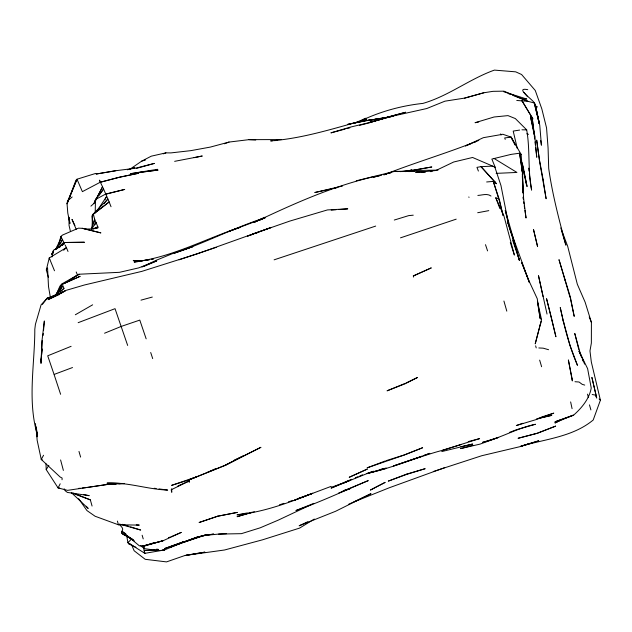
<?xml version="1.0" encoding="UTF-8"?>
<svg xmlns="http://www.w3.org/2000/svg" width="632" height="632" viewBox="0 0 632 632"><rect width="100%" height="100%" fill="white"/><g stroke="black" fill="none" stroke-linecap="round" stroke-linejoin="round"><path stroke-width="0.95" d="M560.758 227.962L567.67 246.243L577.324 284.234L585.137 302.207L591.41 322.399L591.362 343.058L589.972 350.918L591.323 362.01L600.4 400.19L593.203 420.003C572.789 436.933 545.44 439.011 520.887 446.255L530.082 443.332M95.203 212.85L95.487 199.491L103.585 189.023L99.39 180.144L100.733 182.158L119.409 177.276L138.732 173.223L119.653 177.15L100.385 182.166L82.35 191.662M62.054 479.759L62.11 478.037L60.143 477.018L41.246 459.424L37.13 440.196L36.522 430.842M41.412 357.57L41.001 363.376L41.973 340.846L44.351 320.961L43.521 330.623M41.396 357.728L41.112 361.646L41.191 359.924M41.112 361.646L42.178 340.585M91.877 229.424L92.738 214.659L109.162 201.94L103.585 189.023L99.208 195.217M41.617 354.671L42.036 348.864L41.601 354.797M43.11 335.45L43.276 333.522M133.036 539.744L122.9 534.222L121.597 532.966L122.719 529.189L122.197 527.673L119.33 524.197M136.394 168.42L154.358 163.411L135.572 168.207L115.719 170.727L96.143 174.053L95.63 173.445L77.001 179.212L67.316 202.043L67.063 203.828L67.798 213.118L69.931 223.483L68.896 217.163L69.07 225.474L70.397 231.217M540.336 325.101L541.513 319.61L537.445 301.385M93.726 223.918L94.634 219.162L93.346 214.074M51.935 256.979L53.507 250.272L64.48 243.636L60.854 236.431L62.568 235.033L78.447 228.168L82.286 228.302L100.772 232.876L82.286 228.302M48.459 277.503L46.318 269.975L49.241 257.951L66.407 247.602L65.175 245.066M540.605 323.308L535.233 343.816L541.063 321.459M58.855 244.023L60.854 236.431M560.916 419.774L555.014 422.705L573.358 415.129L554.991 421.813L573.469 415.279C581.574 408.106 589.285 398.997 591.236 388.048L587.61 368.646L578.928 350.965L581.535 357.183M60.601 239.994L61.43 237.269L55.6 249.522M91.45 229.471L94.634 219.162L97.81 226.746L96.246 227.828M53.507 250.272L51.753 254.269L53.096 252.958M75.974 180.144L67.063 203.828L77.001 179.212L82.128 191.093M56.359 294.425L59.85 286.272L61.644 284.045L79 274.233L119.488 272.321L138.685 267.889L156.72 260.913L143.638 266.507M93.963 203.409L102.534 186.811L93.963 203.409L90.913 206.143M59.44 289.661L61.96 284.408L80.011 276.35L61.96 284.408L55.426 295.421M94.745 224.929L96.032 222.409L91.838 228.76M104.888 199.767L106.666 196.347L96.72 211.499M48.846 465.318L46.215 469.608L58.073 487.904L67.537 490.361L106.69 484.554L86.979 487.493M46.318 269.975L47.558 267.85L48.49 286.478L50.434 297.775M43.561 455.245L41.246 459.424L42.605 460.096M60.19 483.788L58.073 487.904L59.677 488.038M59.448 244.774L62.568 239.749L55.174 249.687M67.316 202.043L68.746 199.854L72.151 196.994M57.473 293.769L62.845 285.862L63.982 288.334L60.609 291.818M97.565 197.54L94.832 201.418L95.487 199.491L105.647 194.071L124.725 189.426L106.658 193.985M51.753 254.269L53.459 251.978M61.249 293.272L47.013 298.423L61.075 293.288M42.368 304.427L47.21 298.162L41.104 304.822L35.431 324.263L34.807 329.304C34.823 364.538 27.176 400.467 37.422 434.998L36.119 426.474M55.656 295.112L62.845 285.862M104.169 203.551L107.882 199.041L92.541 214.746L91.901 216.263L92.627 223.878M58.444 247.736L63.8 242.506L84.293 242.246L63.8 242.506L55.75 249.624M63.658 250.233L66.407 247.602L68.019 251.465M131.875 538.622L127.917 542.691L129.015 544.01L135.967 547.296M92.738 214.659L109.162 201.94L111.027 206.719M53.815 296.084L63.982 288.334M59.037 247.641L60.593 246.496M62.141 245.35L64.48 243.636M281.358 139.577L248.929 139.656L229.037 142.066L210.33 147.09L190.832 150.645L170.893 152.905L165.908 152.865L151.293 156.167L141.726 161.113L130.081 169.115M64.97 282.923L66.621 281.904M69.101 280.363L70.745 279.344M72.396 278.325L79 274.233L68.999 280.442M314.294 519.046L299.639 528.083L262.509 539.823L224.565 549.99L185.01 555.465L166.524 561.895L145.186 559.304L134.134 550.749L131.488 544.428M559.083 420.493L555.054 422.958L560.939 419.94M75.342 314.76L92.651 304.814M61.818 292.861L65.175 290.981L47.013 298.423M361.67 120.538L365.881 118.231L355.058 122.916M363.147 119.748C381.981 111.05 402.315 105.599 422.95 103.395C448.554 96.009 469.544 78.992 494.406 70.105L515.712 71.843L521.597 74.513L535.272 90.487L541.822 108.894L546.554 127.917L548.078 148.038L548.71 168.46C552.376 194.435 559.107 219.849 565.885 245.161L561.564 230.68M243.075 456.012L225.537 465.294L188.842 479.972L189.324 482.208L188.605 481.26L188.992 479.672L195.999 477.042L171.596 485.368L188.842 479.972L225.221 465.207L260.826 447.353L225.221 465.207M92.959 229.305L97.81 226.746M133.115 168.562L134.806 167.67L127.364 169.779M405.618 383.205L387.053 390.821L405.325 383.687L417.586 377.43L406.471 382.795M254.491 222.29C293.477 203.883 333.246 185.832 375.463 176.296M258.788 220.268L264.927 217.313L254.214 222.33M347.181 481.26L343.69 482.943L347.513 481.126M353.809 501.895L370.992 493.655L335.6 511.28L299.141 525.792L307.942 521.669M141.963 267.052L156.215 260.281L174.306 252.895L192.863 246.654L174.219 253.203C205.321 242.917 234.377 227.56 265.574 217.534L259.515 220.276M234.203 460.159L242.838 456.17M367.524 473.376C393.144 467.759 417.167 456.952 442.487 450.308L479.617 438.608L468.217 441.594M348.477 504.352L352.956 502.306M59.511 294.457L48.008 299.655L65.594 290.515L84.419 284.993L141.892 271.357L197.445 253.788L271.365 227.394L247.428 236.139L251.994 234.598M207.027 472.562L215.868 468.557M413.415 275.931L431.293 267.881L413.336 275.915L413.652 276.871L413.336 275.915M177.916 485.976L188.605 481.26L171.201 489.784L171.762 492.273L171.683 488.733M348.153 480.786L331.144 488.133L367.777 473.273L386.523 468.367M171.272 536.663L181.305 532.389L163.53 540.55L144.673 545.985M341.32 491.799L368.266 480.604C344.203 490.74 320.645 501.966 295.934 510.514L313.907 503.341L278.23 520.144L260.147 527.831L241.424 533.661L218.625 534.087L201.008 535.77M471.725 143.369L465.46 145.953L483.346 137.681L502.89 134.268L511.13 137.152L515.159 144.704M473.518 142.627L476.196 141.521M348.935 480.423L351.653 479.301M355.287 477.8L358.012 476.686M359.821 475.936L362.547 474.814M353.865 501.927L389.391 487.722L444.667 467.672M104.556 333.214L121.241 326.42L139.791 320.1L146.158 338.839M478.811 140.407C447.614 153.055 415.2 162.44 383.908 174.819M78.155 322.683L115.032 308.669L127.656 345.435M71.116 346.32L47.708 355.808L54.068 374.452L72.522 367.54M95.622 228.626L98.173 227.646L90.273 228.974L85.099 229.045M338.665 493.031L350.025 488.686L344.353 490.266M509.471 432.383L516.549 429.681L535.415 424.277C516.984 428.101 500.789 438.11 482.493 442.384L498.672 437.384L480.051 444.106L460.594 448.617L472.902 445.244M385.409 460.894L367.081 467.862L404.393 454.985L422.626 447.733L404.109 454.993L386.35 460.602M312.761 493.237L294.425 500.196L331.121 486.371M163.277 153.853L165.908 152.865M224.447 143.78L229.037 142.066M371.624 471.922L367.034 473.644L386.105 467.996M168.499 537.69L170.348 537.003M429.76 453.302L423.322 455.688L429.713 453.46M169.431 547.241L172.188 546.222M174.029 545.55L197.958 536.797L172.797 546.009M331.176 487.375L349.338 480.755M297.364 498.79L312.508 493.355C288.137 503.009 263.252 512.157 237.016 514.859L247.428 512.915M264.84 217.914L228.12 231.675L239.963 227.473M522.79 423.282L516.32 425.541L535.336 419.83L553.758 413.146L541.166 417.159M360.358 121.7L366.615 119.535C334.905 128.067 303.629 138.4 270.646 140.889L272.574 140.762M388.364 173.531L391.137 172.576L388.419 173.389M400.498 237.845L456.193 219.154M216.247 247.341L179.077 259.807M182.308 542.501L200.597 536.268L195.912 537.706M203.939 535.375L213.711 534.064L201.403 536.078L207.012 534.648L182.94 542.446L200.478 536.394L169.25 547.533L182.569 542.414L164.581 549.927L144.878 553.34L127.917 542.691L126.605 535.162M239.828 227.37C204.784 239.125 171.47 257.429 134.324 261.917L149.357 259.72L133.984 261.759L137.902 261.688M274.114 259.831L375.685 226.082M279.439 504.834L283.926 503.341M288.421 501.855L292.908 500.37M154.587 542.501L144.341 545.882L139.38 545.843L121.842 531.188L125.839 533.811M433.276 471.535L481.726 455.735L520.041 446.65L538.748 440.788L520.887 446.255M442.487 450.308L461.218 444.533M394.281 220.039L408.746 215.607L413.249 215.18M368.93 122.916L387.7 117.236L426.734 108.538L444.928 101.175L464.868 98.063L483.772 92.786L493.007 91.332L503.933 91.166L527.902 101.302L534.277 102.977L535.304 104.327L539.286 123.611L534.277 102.977C533.645 100.188 513.682 86.924 527.744 89.665M383.877 174.74L386.602 173.934M252.105 512.22L237.063 516.699L254.348 511.73M188.462 554.635L186.661 555.173L204.879 552.147L185.31 555.481M141.726 161.113L145.423 160.038M464.591 98.11L483.772 92.786M207.012 534.648L201.711 536.141M405.618 171.643L411.993 169.905L406.139 171.272M140.991 300.145L152.296 297.056M257.508 232.695L252.808 233.974L289.819 221.082L327.431 209.927L347.782 208.844L339.021 209.532M345.151 129.094L330.907 132.87L349.97 127.206L369.127 122.655L387.7 117.236L368.559 122.679L387.527 117.568L368.14 120.412L393.507 116.28M347.047 128.588L349.899 127.83M370.889 471.954L373.741 471.211M380.401 469.481L383.253 468.739M144.957 545.479L163.024 540.771L144.009 545.724L144.428 548.647L152.612 549.816L158.632 549.461L156.704 549.121M359.418 125.373L367.982 123.169M425.557 171.762L419.901 171.944L415.145 171.193L394.502 171.414L356.282 180.784M398.042 171.588L394.502 171.414M510.688 154.477L491.862 159.074L495.362 167.709M441.76 451.572L472.665 444.043L460.831 446.761M381.728 175.151L373.425 177.181L379.232 175.791M342.591 185.982L314.815 192.515L331.215 188.984M384.019 174.645L386.895 173.958M505.229 210.44L508.586 224.249L500.971 185.571L494.817 167.03L472.586 157.479L453.713 161.997L435.906 170.498L415.738 172.528L419.585 172.315M536.513 418.969L551.783 415.358L538.567 418.266M334.107 188.36L336.998 187.712M194.103 157.66L202.272 156.009L174.645 161.334M478.732 121.976L475.035 122.711L494.082 116.991L507.994 115.617L515.341 118.571L526.685 129.876C530.248 149.831 527.673 170.166 531.607 190.121L529.347 173.942M367.247 120.546L347.829 124.322L367.476 120.349L385.473 118.058M477.697 212.723L488.789 210.638M96.404 173.974L115.719 170.727M137.974 172.536L158.079 170.055L130.603 173.666L157.526 169.305M368.18 120.388L390.631 116.809M519.654 130.074L513.2 131.085L517.324 148.623M511.241 154.366L519.591 153.213L521.131 154.382L522.648 174.503L523.012 193.029L522.356 176.304M477.855 195.43C482.105 195.241 487.193 193.131 490.985 196.039M521.131 154.382L511.13 137.152L504.676 137.934L505.221 139.372M110.663 483.804L106.871 484.254L116.707 483.812M408.793 170.98L431.806 166.966L412.546 170.379L400.119 171.627M78.423 488.425L80.319 488.22M82.223 488.015L86.031 487.596M401.77 171.596L414.039 170.506L438.039 170.111M486.648 181.969L493.292 181.4L495.488 182.348L496.31 183.762L480.992 166.65L476.955 167.362L478.4 171.059M331.231 210.132L336.098 209.753M496.144 173.365L516.937 172.449L494.129 158.506M274.501 140.628L277.393 140.438M421.512 172.212L425.36 171.999M226.493 533.716L218.625 534.087M408.778 171.596L414.608 171.327L394.234 171.485M118.674 483.717L124.575 483.456L118.784 483.678M115.869 483.796L107.132 484.159L124.393 483.63M430.274 171.604L432.162 171.541M154.856 550.164L144.167 550.425L143.448 547.691M162.637 549.974L164.581 549.927L160.338 550.575L144.167 550.425L144.878 553.34L144.151 551.776M516.755 100.472L527.902 101.302L512.765 95.321M78.652 498.656L86.939 510.569L95.084 516.241L118.445 524.797L139.261 525.105L136.338 524.9M521.953 129.797L526.685 129.876M124.385 483.519L107.061 483.117C127.64 482.034 147.256 489.287 167.685 490.092L159.043 488.915M141.963 260.834L133.241 260.447L141.884 260.945M538.812 347.956L543.172 348.169L548.584 349.717M248.929 139.656L255.739 139.996M574.97 381.712L579.062 382.012L582.198 384.343L584.726 385.086M523.833 98.718L526.764 99.042L503.862 91.798M129.015 544.01L130.871 544.231M154.248 488.26L156.167 488.52M592.192 394.51L595.399 395.111L596.719 398.057L591.884 377.367L596.363 396.477M83.582 494.532L89.199 495.67L67.371 492.423L65.049 490.614L64.211 488.836M119.653 524.126L140.667 530.051L130.619 526.891M526.796 133.802L528.518 134.34M122.395 524.307L128.786 526.314M499.873 208.584L495.796 197.792L498.253 198.653M71.282 492.786L90.352 499.88L92.067 506.042M494.817 167.03L492.439 166.145L480.992 166.65L495.488 182.348M508.31 93.56L510.98 94.61M122.9 534.222L124.441 534.83M73.462 493.11L90.352 499.88M535.304 104.327L535.517 105.955L537.516 106.966M131.187 538.504L125.207 535.13L133.384 540.131M121.597 532.966L130.729 538.164M142.39 545.621L144.025 546.625M533.376 130.674L530.446 116.446L532.144 117.56L532.902 118.998L521.787 100.449L532.144 117.56L534.743 137.31L533.771 132.57M129.995 537.698L134.553 541.158M140.628 545.764L144.428 548.647M537.532 302.317L540.123 318.386L541.513 319.61M72.08 493.308L88.18 508.452L86.252 506.272M599.112 398.934L600.4 400.19M523.928 92.446L527.586 96.712M511.13 137.152L513.287 141.497M514.14 143.235L515.001 144.973M74.924 225.498L71.985 219.391L76.203 229.305M520.942 161.587L522.151 164.217L527.064 186.574L522.948 165.647L521.242 161.065M495.796 197.792L503.862 215.678L514.377 255.067L510.308 242.498M582.277 358.96L583.399 361.623M76.203 271.989L77.546 275.236M589.206 316.964L591.41 322.399M468.833 196.947L469.015 197.405M584.624 364.135L579.971 352.308L574.764 333.443L578.738 349.354M500.694 133.881L501.121 135.019M54.494 270.773L49.241 257.951L49.691 259.547M510.395 230.119L529.363 282.472L521.763 262.73L528.992 280.9L537.255 298.723L540.123 318.386M518.832 258.638L519.354 260.155L514.077 241.321M512.607 240.12L519.354 260.155L514.179 242.98M485.494 244.679L487.58 250.904M54.162 374.737L60.617 394.297M150.7 352.514L152.699 358.597M570.175 297.791L558.988 259.665L570.356 297.064L574.212 316.387L570.459 298.723M513.895 242.064L507.899 222.788L515.033 244.387L505.379 210.527M499.28 200.676L493.292 181.4L499.438 199.941L503.025 215.228M539.657 360.129L541.624 366.726M503.917 301.03L506.801 311.142M78.976 451.446L80.62 457.094M142.153 535.241L143.211 538.899M60.593 459.946L63.374 470.413M589.466 404.867L590.904 409.923M535.628 345.822L536.212 347.9M117.41 521.084L118.445 524.797M564.376 278.467L564.795 280.023M587.523 394.131L588.424 397.615M570.633 401.913L572.078 408.667M563.183 320.519L570.032 345.514L577.458 365.32C569.416 346.834 564.455 327.242 560.252 307.579L563.689 322.826M499.564 201.6L503.001 215.378M534.277 102.977L539.286 123.611L535.517 105.955L535.968 108.846M547.028 314.057L538.496 275.686L543.046 296.471M530.446 116.446L534.751 135.611L536.758 157.265L535.667 147.667M535.517 105.955L539.752 125.144L541.411 145.21L540.731 140.454M521.842 162.629L526.527 185.058L526.385 183.414M522.98 197.2L523.264 199.048M523.683 201.877L523.96 203.78M524.236 205.677L524.655 208.528M524.931 210.424L526.037 218.024L523.596 198.219L522.316 173.95M532.144 117.56L534.111 134.15M534.348 136.101L534.688 139.024M35.455 423.606L35.676 425.502M35.906 427.39L37.027 436.831L36.609 430.992M535.02 141.908L535.344 144.783M528.66 168.175L528.976 171.067M521.74 168.057L522.032 171.003M521.684 168.673L521.85 170.577M45.978 463.793L46.215 469.608M375.4 487.398L370.36 490.1L385.18 482.366L375.4 487.398M349.291 477.247L367.224 469.118L349.291 477.247M555.607 426.134L537.342 433.291L518.05 438.3L537.153 433.268L555.607 426.134M406.344 474.213L388.293 481.126L406.7 474.387L425.17 468.683L406.344 474.213M422.192 456.162L393.704 465.879L422.192 456.162M183.248 541.869L164.541 548.576L183.248 541.869M217.637 516.226L199.072 522.514L217.827 516.194L237.332 512.402L217.637 516.226M405.578 112.283L386.824 117.339L405.578 112.283M153.11 259.167L151.23 259.444L153.094 259.16M551.404 317.659L546.554 298.675L555.915 336.753L551.404 317.659M537.579 246.606L533.566 229.772L537.579 246.606M572.205 379.263L568.373 359.932L572.331 380.922L572.205 379.263M543.038 179.156L539.42 159.754L536.663 140.051L539.586 161.389L546.111 198.748L543.038 179.156M522.561 172.836L519.591 153.213L522.648 174.503L522.561 172.836"/></g></svg>
